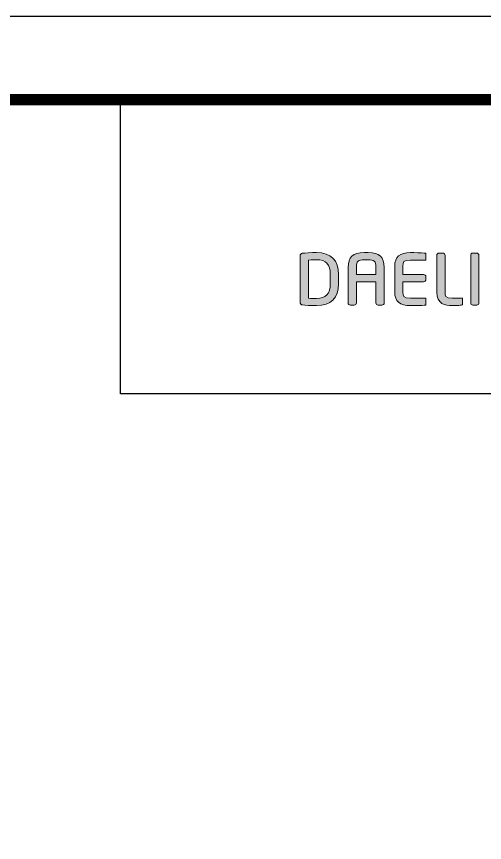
# Model space of a CAD drawing. Extents: x 16296675745 to 16296677481, y -37409619395 to -37409618123.
# Drawn here: x 16296677138.5 to 16296677305, y -37409618416.7 to -37409618123.2 of the extents above; entities that cross this region are included whole.
import ezdxf

# ---------------------------------------------------------------- set-up
doc = ezdxf.new("R2010")
doc.units = 0
doc.header["$LTSCALE"] = 10
doc.header["$MEASUREMENT"] = 0
doc.layers.get('0').update_dxf_attribs({"linetype": 'CONTINUOUS'})
doc.layers.add('레이어 1', color=7, linetype='CONTINUOUS', lineweight=0)

msp = doc.modelspace()

# ---------------------------------------------------------------- hatches: boundary and pattern name
at = {"layer": '레이어 1'}
h = msp.add_hatch(color=5, dxfattribs=at)
h.dxf.hatch_style = 2
edge = h.paths.add_edge_path()
edge.add_spline(control_points=[(16296677250.13796, -37409618218.162483), (16296677250.13796, -37409618221.700058), (16296677248.52396, -37409618223.421173), (16296677245.201969, -37409618223.421173), (16296677245.201969, -37409618223.421173), (16296677242.929199, -37409618223.379089), (16296677242.33688, -37409618223.368797), (16296677242.33688, -37409618223.368797), (16296677242.33688, -37409618209.804817), (16296677242.33688, -37409618209.804817), (16296677243.51405, -37409618209.687943), (16296677245.186991, -37409618209.668297), (16296677245.203609, -37409618209.668297), (16296677248.615641, -37409618209.668297), (16296677250.13796, -37409618211.289284), (16296677250.13796, -37409618214.922318), (16296677250.13796, -37409618214.922318), (16296677250.13796, -37409618218.162483), (16296677250.13796, -37409618218.162483)], knot_values=[0, 0, 0, 0, 1, 1, 1, 2, 2, 2, 3, 3, 3, 4, 4, 4, 5, 5, 5, 6, 6, 6, 6], degree=3, periodic=0)
edge = h.paths.add_edge_path()
edge.add_spline(control_points=[(16296677245.201969, -37409618207.1203), (16296677243.35787, -37409618207.1203), (16296677240.965599, -37409618207.23349), (16296677240.181101, -37409618207.359741), (16296677239.690491, -37409618207.442078), (16296677239.37595, -37409618207.808746), (16296677239.37595, -37409618208.293266), (16296677239.37595, -37409618208.293266), (16296677239.37595, -37409618224.794273), (16296677239.37595, -37409618224.794273), (16296677239.37595, -37409618225.3022), (16296677239.693501, -37409618225.659554), (16296677240.20495, -37409618225.730614), (16296677240.94692, -37409618225.85405), (16296677243.33143, -37409618225.966316), (16296677245.201969, -37409618225.966316), (16296677250.351231, -37409618225.966316), (16296677253.071779, -37409618223.26683), (16296677253.071779, -37409618218.162483), (16296677253.071779, -37409618218.162483), (16296677253.071779, -37409618214.922318), (16296677253.071779, -37409618214.922318), (16296677253.071779, -37409618209.817978), (16296677250.351231, -37409618207.1203), (16296677245.201969, -37409618207.1203)], knot_values=[0, 0, 0, 0, 1, 1, 1, 2, 2, 2, 3, 3, 3, 4, 4, 4, 5, 5, 5, 6, 6, 6, 7, 7, 7, 8, 8, 8, 8], degree=3, periodic=0)
h = msp.add_hatch(color=5, dxfattribs=at)
h.dxf.hatch_style = 2
edge = h.paths.add_edge_path()
edge.add_spline(control_points=[(16296677266.351839, -37409618214.902618), (16296677266.351839, -37409618214.902618), (16296677259.408489, -37409618214.902618), (16296677259.408489, -37409618214.902618), (16296677259.408489, -37409618214.644531), (16296677259.408489, -37409618212.426697), (16296677259.408489, -37409618212.426697), (16296677259.408489, -37409618210.111618), (16296677260.096689, -37409618209.718803), (16296677262.161329, -37409618209.718803), (16296677262.161329, -37409618209.718803), (16296677263.601089, -37409618209.718803), (16296677263.601089, -37409618209.718803), (16296677265.66456, -37409618209.718803), (16296677266.351839, -37409618210.111618), (16296677266.351839, -37409618212.426697), (16296677266.351839, -37409618212.426697), (16296677266.351839, -37409618214.644531), (16296677266.351839, -37409618214.902618)], knot_values=[0, 0, 0, 0, 1, 1, 1, 2, 2, 2, 3, 3, 3, 4, 4, 4, 5, 5, 5, 6, 6, 6, 6], degree=3, periodic=0)
edge = h.paths.add_edge_path()
edge.add_spline(control_points=[(16296677263.601089, -37409618207.1203), (16296677263.601089, -37409618207.1203), (16296677262.161329, -37409618207.1203), (16296677262.161329, -37409618207.1203), (16296677258.228069, -37409618207.1203), (16296677256.474421, -37409618208.756317), (16296677256.474421, -37409618212.426697), (16296677256.474421, -37409618212.426697), (16296677256.474421, -37409618224.983276), (16296677256.474421, -37409618224.983276), (16296677256.474421, -37409618225.424767), (16296677256.83317, -37409618225.798866), (16296677257.25663, -37409618225.798866), (16296677257.25663, -37409618225.798866), (16296677258.630251, -37409618225.798866), (16296677258.630251, -37409618225.798866), (16296677259.117109, -37409618225.798866), (16296677259.408489, -37409618225.385452), (16296677259.408489, -37409618224.983276), (16296677259.408489, -37409618224.983276), (16296677259.408489, -37409618217.767723), (16296677259.408489, -37409618217.486183), (16296677259.408489, -37409618217.486183), (16296677266.351839, -37409618217.486183), (16296677266.351839, -37409618217.486183), (16296677266.351839, -37409618217.767723), (16296677266.351839, -37409618224.983276), (16296677266.351839, -37409618224.983276), (16296677266.351839, -37409618225.433144), (16296677266.70657, -37409618225.798866), (16296677267.14362, -37409618225.798866), (16296677267.14362, -37409618225.798866), (16296677268.500389, -37409618225.798866), (16296677268.500389, -37409618225.798866), (16296677268.976049, -37409618225.798866), (16296677269.296141, -37409618225.377007), (16296677269.296141, -37409618224.983276), (16296677269.296141, -37409618224.983276), (16296677269.296141, -37409618212.426697), (16296677269.296141, -37409618212.426697), (16296677269.296141, -37409618208.756317), (16296677267.539061, -37409618207.1203), (16296677263.601089, -37409618207.1203)], knot_values=[0, 0, 0, 0, 1, 1, 1, 2, 2, 2, 3, 3, 3, 4, 4, 4, 5, 5, 5, 6, 6, 6, 7, 7, 7, 8, 8, 8, 9, 9, 9, 10, 10, 10, 11, 11, 11, 12, 12, 12, 13, 13, 13, 14, 14, 14, 14], degree=3, periodic=0)
h = msp.add_hatch(color=5, dxfattribs=at)
h.dxf.hatch_style = 2
edge = h.paths.add_edge_path()
edge.add_spline(control_points=[(16296677273.027611, -37409618211.918823), (16296677273.027611, -37409618211.918823), (16296677273.027611, -37409618221.162262), (16296677273.027611, -37409618221.162262), (16296677273.027611, -37409618224.395813), (16296677274.87454, -37409618225.966316), (16296677278.674971, -37409618225.966316), (16296677280.352551, -37409618225.966316), (16296677282.63583, -37409618225.935501), (16296677283.548771, -37409618225.850327), (16296677283.53566, -37409618225.850327), (16296677283.991449, -37409618225.806351), (16296677283.991449, -37409618225.806351), (16296677283.991449, -37409618225.806351), (16296677284.123341, -37409618225.793289), (16296677284.123341, -37409618225.793289), (16296677284.123341, -37409618225.793289), (16296677284.123341, -37409618223.320129), (16296677284.123341, -37409618223.320129), (16296677284.123341, -37409618223.320129), (16296677278.69582, -37409618223.320129), (16296677278.69582, -37409618223.320129), (16296677275.97662, -37409618223.320129), (16296677275.97662, -37409618222.553131), (16296677275.97662, -37409618221.162262), (16296677275.97662, -37409618221.162262), (16296677275.97662, -37409618217.736847), (16296677275.97662, -37409618217.469307), (16296677276.25606, -37409618217.469307), (16296677283.27235, -37409618217.469307), (16296677283.27235, -37409618217.469307), (16296677283.731871, -37409618217.469307), (16296677284.10623, -37409618217.104553), (16296677284.10623, -37409618216.655579), (16296677284.10623, -37409618216.655579), (16296677284.10623, -37409618215.738876), (16296677284.10623, -37409618215.738876), (16296677284.10623, -37409618215.287117), (16296677283.731871, -37409618214.921371), (16296677283.27235, -37409618214.921371), (16296677283.27235, -37409618214.921371), (16296677276.25606, -37409618214.921371), (16296677275.97662, -37409618214.921371), (16296677275.97662, -37409618214.655731), (16296677275.97662, -37409618211.918823), (16296677275.97662, -37409618211.918823), (16296677275.97662, -37409618210.529747), (16296677275.97662, -37409618209.764618), (16296677278.69582, -37409618209.764618), (16296677278.69582, -37409618209.764618), (16296677284.12122, -37409618209.786148), (16296677284.12122, -37409618209.786148), (16296677284.12122, -37409618209.786148), (16296677284.12122, -37409618207.327942), (16296677284.12122, -37409618207.327942), (16296677284.12122, -37409618207.327942), (16296677283.545719, -37409618207.26622), (16296677283.545719, -37409618207.26622), (16296677282.47823, -37409618207.169884), (16296677280.03083, -37409618207.1203), (16296677278.674971, -37409618207.1203), (16296677274.87454, -37409618207.1203), (16296677273.027611, -37409618208.688919), (16296677273.027611, -37409618211.918823)], knot_values=[0, 0, 0, 0, 1, 1, 1, 2, 2, 2, 3, 3, 3, 4, 4, 4, 5, 5, 5, 6, 6, 6, 7, 7, 7, 8, 8, 8, 9, 9, 9, 10, 10, 10, 11, 11, 11, 12, 12, 12, 13, 13, 13, 14, 14, 14, 15, 15, 15, 16, 16, 16, 17, 17, 17, 18, 18, 18, 19, 19, 19, 20, 20, 20, 21, 21, 21, 21], degree=3, periodic=0)
h = msp.add_hatch(color=5, dxfattribs=at)
h.dxf.hatch_style = 2
edge = h.paths.add_edge_path()
edge.add_spline(control_points=[(16296677288.83527, -37409618207.287781), (16296677288.381161, -37409618207.287781), (16296677287.996281, -37409618207.662857), (16296677287.996281, -37409618208.108047), (16296677287.996281, -37409618208.108047), (16296677287.996281, -37409618221.162262), (16296677287.996281, -37409618221.162262), (16296677287.996281, -37409618225.419113), (16296677290.90156, -37409618225.966316), (16296677293.43079, -37409618225.966316), (16296677295.286591, -37409618225.966316), (16296677295.76272, -37409618225.887711), (16296677296.31222, -37409618225.796066), (16296677296.31222, -37409618225.796066), (16296677296.632629, -37409618225.74559), (16296677296.632629, -37409618225.74559), (16296677296.62793, -37409618225.747467), (16296677297.056801, -37409618225.694153), (16296677297.056801, -37409618225.694153), (16296677297.056801, -37409618225.694153), (16296677297.18404, -37409618225.677292), (16296677297.18404, -37409618225.677292), (16296677297.18404, -37409618225.677292), (16296677297.18404, -37409618223.320129), (16296677297.18404, -37409618223.320129), (16296677297.18404, -37409618223.320129), (16296677293.45886, -37409618223.320129), (16296677293.45886, -37409618223.320129), (16296677290.93895, -37409618223.320129), (16296677290.93895, -37409618222.368874), (16296677290.93895, -37409618221.445663), (16296677290.93895, -37409618221.445663), (16296677290.93895, -37409618208.108047), (16296677290.93895, -37409618208.108047), (16296677290.93895, -37409618207.662857), (16296677290.557301, -37409618207.287781), (16296677290.104589, -37409618207.287781), (16296677290.104589, -37409618207.287781), (16296677288.83527, -37409618207.287781), (16296677288.83527, -37409618207.287781)], knot_values=[0, 0, 0, 0, 1, 1, 1, 2, 2, 2, 3, 3, 3, 4, 4, 4, 5, 5, 5, 6, 6, 6, 7, 7, 7, 8, 8, 8, 9, 9, 9, 10, 10, 10, 11, 11, 11, 12, 12, 12, 13, 13, 13, 13], degree=3, periodic=0)
h = msp.add_hatch(color=5, dxfattribs=at)
h.dxf.hatch_style = 2
edge = h.paths.add_edge_path()
edge.add_spline(control_points=[(16296677300.825911, -37409618207.287781), (16296677300.335779, -37409618207.287781), (16296677300.043011, -37409618207.692757), (16296677300.043011, -37409618208.083771), (16296677300.043011, -37409618208.083771), (16296677300.043011, -37409618224.983276), (16296677300.043011, -37409618224.983276), (16296677300.043011, -37409618225.433144), (16296677300.394739, -37409618225.798866), (16296677300.825911, -37409618225.798866), (16296677300.825911, -37409618225.798866), (16296677302.19717, -37409618225.798866), (16296677302.19717, -37409618225.798866), (16296677302.688259, -37409618225.798866), (16296677302.981501, -37409618225.385452), (16296677302.981501, -37409618224.983276), (16296677302.981501, -37409618224.983276), (16296677302.981501, -37409618208.083771), (16296677302.981501, -37409618208.083771), (16296677302.981501, -37409618207.637558), (16296677302.637791, -37409618207.287781), (16296677302.19717, -37409618207.287781), (16296677302.19717, -37409618207.287781), (16296677300.825911, -37409618207.287781), (16296677300.825911, -37409618207.287781)], knot_values=[0, 0, 0, 0, 1, 1, 1, 2, 2, 2, 3, 3, 3, 4, 4, 4, 5, 5, 5, 6, 6, 6, 7, 7, 7, 8, 8, 8, 8], degree=3, periodic=0)

# ---------------------------------------------------------------- linework, layer by layer
at = {"color": 5, "ltscale": 0.5}
msp.add_line((16296677175.499331, -37409618257.274689), (16296677175.499331, -37409618152.775391), dxfattribs=at)
at = {"color": 5, "ltscale": 40}
msp.add_line((16296677452.947599, -37409618257.274689), (16296677175.499331, -37409618257.274689), dxfattribs=at)
at = {"ltscale": 0.5}
msp.add_lwpolyline([(16296675745.032089, -37409619395.241547), (16296677481.032089, -37409619395.241547), (16296677481.032089, -37409618123.241547), (16296675745.032089, -37409618123.241547)], close=True, dxfattribs=at)
at = {"color": 5, "linetype": 'ByBlock', "lineweight": 200, "const_width": 4}
msp.add_lwpolyline([(16296675772.947269, -37409619340.775627), (16296677452.947269, -37409619340.775627), (16296677452.947269, -37409618152.775627), (16296675772.947269, -37409618152.775627)], close=True, dxfattribs=at)
at = {"layer": '레이어 1', "color": 5}
for points, knots in [([(16296677245.201969, -37409618207.1203), (16296677243.35787, -37409618207.1203), (16296677240.965599, -37409618207.23349), (16296677240.181101, -37409618207.359741), (16296677239.690491, -37409618207.442078), (16296677239.37595, -37409618207.808746), (16296677239.37595, -37409618208.293266), (16296677239.37595, -37409618208.293266), (16296677239.37595, -37409618224.794273), (16296677239.37595, -37409618224.794273), (16296677239.37595, -37409618225.3022), (16296677239.693501, -37409618225.659554), (16296677240.20495, -37409618225.730614), (16296677240.94692, -37409618225.85405), (16296677243.33143, -37409618225.966316), (16296677245.201969, -37409618225.966316), (16296677250.351231, -37409618225.966316), (16296677253.071779, -37409618223.26683), (16296677253.071779, -37409618218.162483), (16296677253.071779, -37409618218.162483), (16296677253.071779, -37409618214.922318), (16296677253.071779, -37409618214.922318), (16296677253.071779, -37409618209.817978), (16296677250.351231, -37409618207.1203), (16296677245.201969, -37409618207.1203)], [0, 0, 0, 0, 1, 1, 1, 2, 2, 2, 3, 3, 3, 4, 4, 4, 5, 5, 5, 6, 6, 6, 7, 7, 7, 8, 8, 8, 8]), ([(16296677263.601089, -37409618207.1203), (16296677263.601089, -37409618207.1203), (16296677262.161329, -37409618207.1203), (16296677262.161329, -37409618207.1203), (16296677258.228069, -37409618207.1203), (16296677256.474421, -37409618208.756317), (16296677256.474421, -37409618212.426697), (16296677256.474421, -37409618212.426697), (16296677256.474421, -37409618224.983276), (16296677256.474421, -37409618224.983276), (16296677256.474421, -37409618225.424767), (16296677256.83317, -37409618225.798866), (16296677257.25663, -37409618225.798866), (16296677257.25663, -37409618225.798866), (16296677258.630251, -37409618225.798866), (16296677258.630251, -37409618225.798866), (16296677259.117109, -37409618225.798866), (16296677259.408489, -37409618225.385452), (16296677259.408489, -37409618224.983276), (16296677259.408489, -37409618224.983276), (16296677259.408489, -37409618217.767723), (16296677259.408489, -37409618217.486183), (16296677259.408489, -37409618217.486183), (16296677266.351839, -37409618217.486183), (16296677266.351839, -37409618217.486183), (16296677266.351839, -37409618217.767723), (16296677266.351839, -37409618224.983276), (16296677266.351839, -37409618224.983276), (16296677266.351839, -37409618225.433144), (16296677266.70657, -37409618225.798866), (16296677267.14362, -37409618225.798866), (16296677267.14362, -37409618225.798866), (16296677268.500389, -37409618225.798866), (16296677268.500389, -37409618225.798866), (16296677268.976049, -37409618225.798866), (16296677269.296141, -37409618225.377007), (16296677269.296141, -37409618224.983276), (16296677269.296141, -37409618224.983276), (16296677269.296141, -37409618212.426697), (16296677269.296141, -37409618212.426697), (16296677269.296141, -37409618208.756317), (16296677267.539061, -37409618207.1203), (16296677263.601089, -37409618207.1203)], [0, 0, 0, 0, 1, 1, 1, 2, 2, 2, 3, 3, 3, 4, 4, 4, 5, 5, 5, 6, 6, 6, 7, 7, 7, 8, 8, 8, 9, 9, 9, 10, 10, 10, 11, 11, 11, 12, 12, 12, 13, 13, 13, 14, 14, 14, 14]), ([(16296677273.027611, -37409618211.918823), (16296677273.027611, -37409618211.918823), (16296677273.027611, -37409618221.162262), (16296677273.027611, -37409618221.162262), (16296677273.027611, -37409618224.395813), (16296677274.87454, -37409618225.966316), (16296677278.674971, -37409618225.966316), (16296677280.352551, -37409618225.966316), (16296677282.63583, -37409618225.935501), (16296677283.548771, -37409618225.850327), (16296677283.53566, -37409618225.850327), (16296677283.991449, -37409618225.806351), (16296677283.991449, -37409618225.806351), (16296677283.991449, -37409618225.806351), (16296677284.123341, -37409618225.793289), (16296677284.123341, -37409618225.793289), (16296677284.123341, -37409618225.793289), (16296677284.123341, -37409618223.320129), (16296677284.123341, -37409618223.320129), (16296677284.123341, -37409618223.320129), (16296677278.69582, -37409618223.320129), (16296677278.69582, -37409618223.320129), (16296677275.97662, -37409618223.320129), (16296677275.97662, -37409618222.553131), (16296677275.97662, -37409618221.162262), (16296677275.97662, -37409618221.162262), (16296677275.97662, -37409618217.736847), (16296677275.97662, -37409618217.469307), (16296677276.25606, -37409618217.469307), (16296677283.27235, -37409618217.469307), (16296677283.27235, -37409618217.469307), (16296677283.731871, -37409618217.469307), (16296677284.10623, -37409618217.104553), (16296677284.10623, -37409618216.655579), (16296677284.10623, -37409618216.655579), (16296677284.10623, -37409618215.738876), (16296677284.10623, -37409618215.738876), (16296677284.10623, -37409618215.287117), (16296677283.731871, -37409618214.921371), (16296677283.27235, -37409618214.921371), (16296677283.27235, -37409618214.921371), (16296677276.25606, -37409618214.921371), (16296677275.97662, -37409618214.921371), (16296677275.97662, -37409618214.655731), (16296677275.97662, -37409618211.918823), (16296677275.97662, -37409618211.918823), (16296677275.97662, -37409618210.529747), (16296677275.97662, -37409618209.764618), (16296677278.69582, -37409618209.764618), (16296677278.69582, -37409618209.764618), (16296677284.12122, -37409618209.786148), (16296677284.12122, -37409618209.786148), (16296677284.12122, -37409618209.786148), (16296677284.12122, -37409618207.327942), (16296677284.12122, -37409618207.327942), (16296677284.12122, -37409618207.327942), (16296677283.545719, -37409618207.26622), (16296677283.545719, -37409618207.26622), (16296677282.47823, -37409618207.169884), (16296677280.03083, -37409618207.1203), (16296677278.674971, -37409618207.1203), (16296677274.87454, -37409618207.1203), (16296677273.027611, -37409618208.688919), (16296677273.027611, -37409618211.918823)], [0, 0, 0, 0, 1, 1, 1, 2, 2, 2, 3, 3, 3, 4, 4, 4, 5, 5, 5, 6, 6, 6, 7, 7, 7, 8, 8, 8, 9, 9, 9, 10, 10, 10, 11, 11, 11, 12, 12, 12, 13, 13, 13, 14, 14, 14, 15, 15, 15, 16, 16, 16, 17, 17, 17, 18, 18, 18, 19, 19, 19, 20, 20, 20, 21, 21, 21, 21]), ([(16296677288.83527, -37409618207.287781), (16296677288.381161, -37409618207.287781), (16296677287.996281, -37409618207.662857), (16296677287.996281, -37409618208.108047), (16296677287.996281, -37409618208.108047), (16296677287.996281, -37409618221.162262), (16296677287.996281, -37409618221.162262), (16296677287.996281, -37409618225.419113), (16296677290.90156, -37409618225.966316), (16296677293.43079, -37409618225.966316), (16296677295.286591, -37409618225.966316), (16296677295.76272, -37409618225.887711), (16296677296.31222, -37409618225.796066), (16296677296.31222, -37409618225.796066), (16296677296.632629, -37409618225.74559), (16296677296.632629, -37409618225.74559), (16296677296.62793, -37409618225.747467), (16296677297.056801, -37409618225.694153), (16296677297.056801, -37409618225.694153), (16296677297.056801, -37409618225.694153), (16296677297.18404, -37409618225.677292), (16296677297.18404, -37409618225.677292), (16296677297.18404, -37409618225.677292), (16296677297.18404, -37409618223.320129), (16296677297.18404, -37409618223.320129), (16296677297.18404, -37409618223.320129), (16296677293.45886, -37409618223.320129), (16296677293.45886, -37409618223.320129), (16296677290.93895, -37409618223.320129), (16296677290.93895, -37409618222.368874), (16296677290.93895, -37409618221.445663), (16296677290.93895, -37409618221.445663), (16296677290.93895, -37409618208.108047), (16296677290.93895, -37409618208.108047), (16296677290.93895, -37409618207.662857), (16296677290.557301, -37409618207.287781), (16296677290.104589, -37409618207.287781), (16296677290.104589, -37409618207.287781), (16296677288.83527, -37409618207.287781), (16296677288.83527, -37409618207.287781)], [0, 0, 0, 0, 1, 1, 1, 2, 2, 2, 3, 3, 3, 4, 4, 4, 5, 5, 5, 6, 6, 6, 7, 7, 7, 8, 8, 8, 9, 9, 9, 10, 10, 10, 11, 11, 11, 12, 12, 12, 13, 13, 13, 13]), ([(16296677300.825911, -37409618207.287781), (16296677300.335779, -37409618207.287781), (16296677300.043011, -37409618207.692757), (16296677300.043011, -37409618208.083771), (16296677300.043011, -37409618208.083771), (16296677300.043011, -37409618224.983276), (16296677300.043011, -37409618224.983276), (16296677300.043011, -37409618225.433144), (16296677300.394739, -37409618225.798866), (16296677300.825911, -37409618225.798866), (16296677300.825911, -37409618225.798866), (16296677302.19717, -37409618225.798866), (16296677302.19717, -37409618225.798866), (16296677302.688259, -37409618225.798866), (16296677302.981501, -37409618225.385452), (16296677302.981501, -37409618224.983276), (16296677302.981501, -37409618224.983276), (16296677302.981501, -37409618208.083771), (16296677302.981501, -37409618208.083771), (16296677302.981501, -37409618207.637558), (16296677302.637791, -37409618207.287781), (16296677302.19717, -37409618207.287781), (16296677302.19717, -37409618207.287781), (16296677300.825911, -37409618207.287781), (16296677300.825911, -37409618207.287781)], [0, 0, 0, 0, 1, 1, 1, 2, 2, 2, 3, 3, 3, 4, 4, 4, 5, 5, 5, 6, 6, 6, 7, 7, 7, 8, 8, 8, 8]), ([(16296677250.13796, -37409618218.162483), (16296677250.13796, -37409618221.700058), (16296677248.52396, -37409618223.421173), (16296677245.201969, -37409618223.421173), (16296677245.201969, -37409618223.421173), (16296677242.929199, -37409618223.379089), (16296677242.33688, -37409618223.368797), (16296677242.33688, -37409618223.368797), (16296677242.33688, -37409618209.804817), (16296677242.33688, -37409618209.804817), (16296677243.51405, -37409618209.687943), (16296677245.186991, -37409618209.668297), (16296677245.203609, -37409618209.668297), (16296677248.615641, -37409618209.668297), (16296677250.13796, -37409618211.289284), (16296677250.13796, -37409618214.922318), (16296677250.13796, -37409618214.922318), (16296677250.13796, -37409618218.162483), (16296677250.13796, -37409618218.162483)], [0, 0, 0, 0, 1, 1, 1, 2, 2, 2, 3, 3, 3, 4, 4, 4, 5, 5, 5, 6, 6, 6, 6]), ([(16296677266.351839, -37409618214.902618), (16296677266.351839, -37409618214.902618), (16296677259.408489, -37409618214.902618), (16296677259.408489, -37409618214.902618), (16296677259.408489, -37409618214.644531), (16296677259.408489, -37409618212.426697), (16296677259.408489, -37409618212.426697), (16296677259.408489, -37409618210.111618), (16296677260.096689, -37409618209.718803), (16296677262.161329, -37409618209.718803), (16296677262.161329, -37409618209.718803), (16296677263.601089, -37409618209.718803), (16296677263.601089, -37409618209.718803), (16296677265.66456, -37409618209.718803), (16296677266.351839, -37409618210.111618), (16296677266.351839, -37409618212.426697), (16296677266.351839, -37409618212.426697), (16296677266.351839, -37409618214.644531), (16296677266.351839, -37409618214.902618)], [0, 0, 0, 0, 1, 1, 1, 2, 2, 2, 3, 3, 3, 4, 4, 4, 5, 5, 5, 6, 6, 6, 6])]:
    msp.add_open_spline(points, degree=3, knots=knots, dxfattribs=at)

doc.saveas('drawing.dxf')
